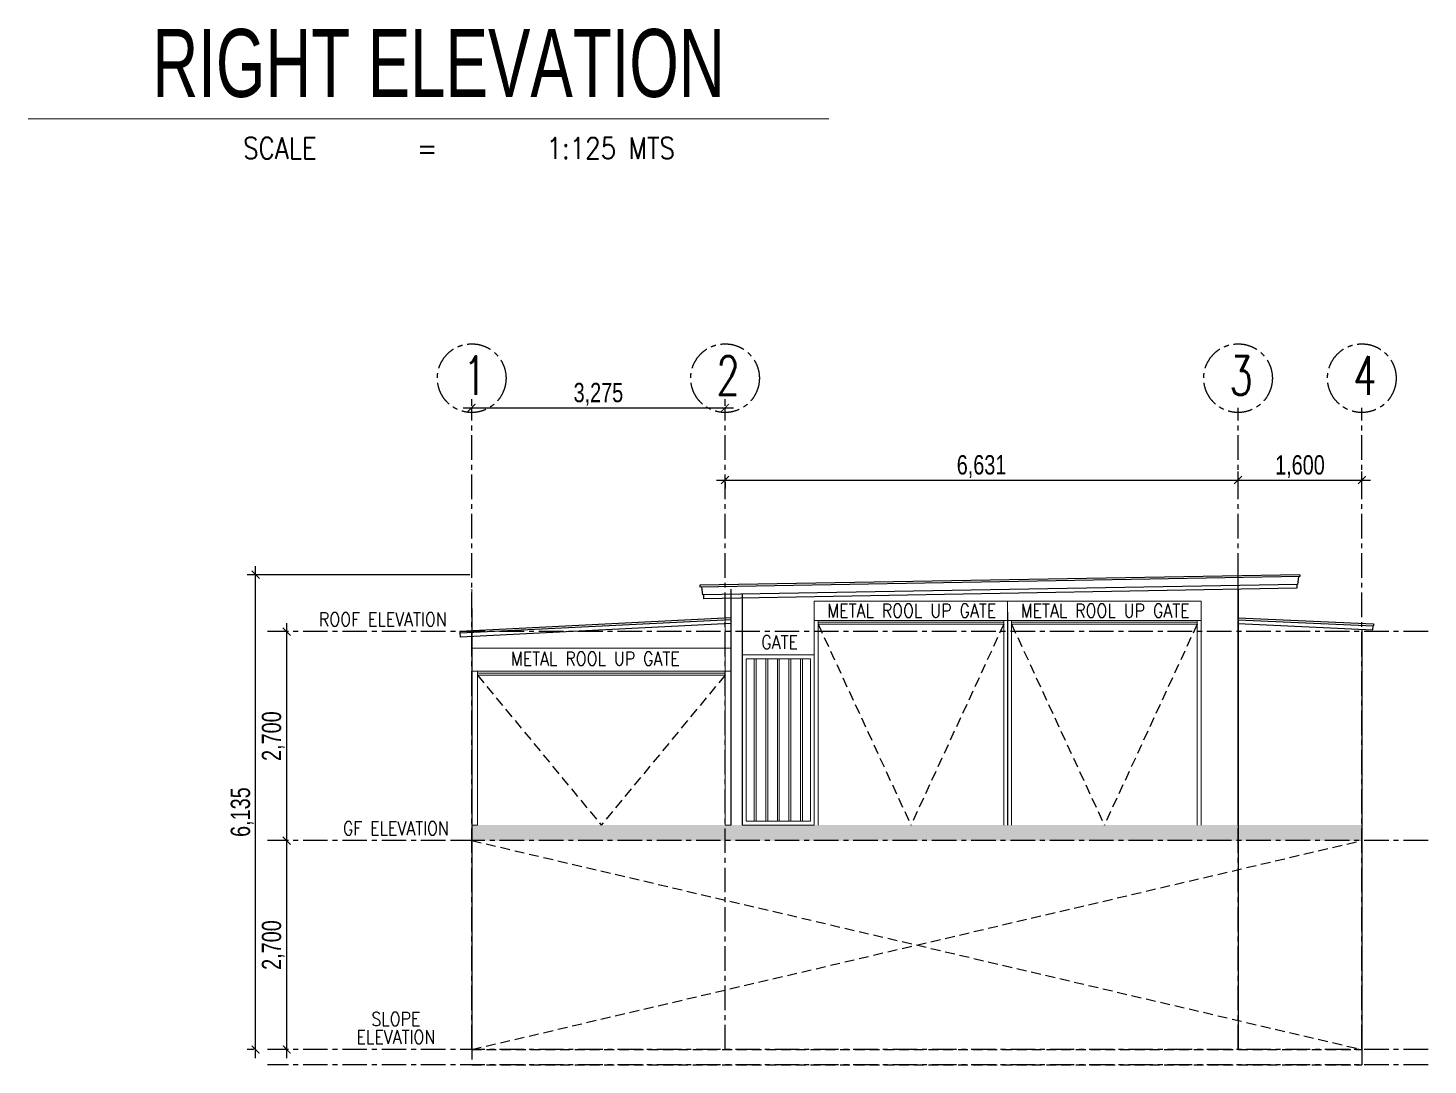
# Model space of a CAD drawing. Header units: millimetres. Extents: x -248340 to 456025, y 261499 to 1049645.
# Drawn here: x -81490 to -63393, y 463484 to 476885 of the extents above; entities that cross this region are included whole.
import ezdxf
from ezdxf.enums import TextEntityAlignment as Align

# ---------------------------------------------------------------- set-up
doc = ezdxf.new("R2010")
doc.units = ezdxf.units.MM
doc.header["$LTSCALE"] = 8
doc.header["$MEASUREMENT"] = 0
doc.header["$PDMODE"] = 3
doc.header["$PDSIZE"] = 0.3125
for name, pattern in [('CENTER', [50.8, 31.75, -6.35, 6.35, -6.35]), ('CONTINOUS', [0]), ('DASHED', [19.05, 12.7, -6.35])]:
    doc.linetypes.add(name, pattern=pattern)
doc.layers.get('0').update_dxf_attribs({"linetype": 'CONTINUOUS'})
doc.layers.get('DEFPOINTS').update_dxf_attribs({"color": 8, "linetype": 'CONTINUOUS'})
for name, color, linetype in [('ar_grid', 10, 'CENTER'), ('AR_ROOF', 7, 'CONTINUOUS'), ('ar_wall', 7, 'CONTINOUS'), ('MARK', 7, 'CONTINUOUS'), ('TEXT', 2, 'CONTINUOUS')]:
    doc.layers.add(name, color=color, linetype=linetype)
for name, color, linetype, lineweight in [('DIM', 2, 'CONTINUOUS', 25), ('DOORS', 3, 'CONTINUOUS', 9), ('S_wall', 251, 'CONTINUOUS', 0)]:
    doc.layers.add(name, color=color, linetype=linetype, lineweight=lineweight)
doc.styles.add('EN-SCL-DIM', font='swisscl.ttf')
doc.styles.add('ROMANS', font='ROMANS', dxfattribs={"width": 0.8, "bigfont": 'BIGFONT'})
doc.styles.get("Standard").update_dxf_attribs({"font": 'txt.shx', "width": 0.7, "bigfont": 'extfont.shx'})
doc.dimstyles.new('SC50', dxfattribs={"dimscale": 0.5, "dimtxt": 250, "dimasz": 200, "dimexe": 220, "dimexo": 50, "dimgap": 50, "dimtad": 1, "dimdec": 0, "dimrnd": 1, "dimzin": 0, "dimdsep": 46, "dimlunit": 6, "dimtxsty": 'EN-SCL-DIM', "dimblk": 'ARCHTICK', "dimcen": 100, "dimdle": 220, "dimclrd": 1, "dimclre": 1, "dimclrt": 3, "dimadec": 0, "dimazin": 0, "dimtfac": 1, "dimtdec": 0, "dimtofl": 0, "dimtmove": 0, "dimatfit": 3, "dimldrblk": 'OPEN90', "dimfxl": 1, "dimtolj": 1, "dimtzin": 0, "dimarcsym": 1})

# ---------------------------------------------------------------- blocks, each defined once
blk = doc.blocks.new('_ArchTick')
at = {"color": 0, "linetype": 'ByBlock', "const_width": 0.15}
blk.add_lwpolyline([(-0.5, -0.5), (0.5, 0.5)], dxfattribs=at)
blk = doc.blocks.new('*D1063')
at = {"layer": 'DEFPOINTS', "color": 0, "lineweight": 30, "ltscale": 1.25, "transparency": 16777216}
for p in [(-78146, 466384), (-78146, 466384), (-78146, 463684)]:
    blk.add_point(p, dxfattribs=at)
at = {"layer": 'DIM', "color": 1, "lineweight": -2, "ltscale": 1.25, "transparency": 16777216}
for p, q in [((-78171, 466384), (-78256, 466384)), ((-78146, 463574), (-78146, 466494)), ((-78171, 463684), (-78256, 463684))]:
    blk.add_line(p, q, dxfattribs=at)
at = {"layer": 'DIM', "color": 1, "lineweight": -2, "ltscale": 1.25, "transparency": 16777216, "xscale": 100, "yscale": 100, "zscale": 100}
for p, rotation in [((-78146, 466384), 90), ((-78146, 463684), 270)]:
    blk.add_blockref('_ArchTick', p, dxfattribs=dict(at, rotation=rotation))
at = {"layer": 'DIM', "color": 3, "ltscale": 1.25, "transparency": 16777216, "insert": (-78320, 465034), "char_height": 125, "attachment_point": 5, "rotation": 90, "style": 'EN-SCL-DIM'}
blk.add_mtext('\\A1;{\\H2x;2,700}', dxfattribs=at)
blk = doc.blocks.new('_Open90')
at = {"color": 0, "linetype": 'ByBlock', "lineweight": -2}
for p, q in [((0, 0), (-1, 0)), ((-0.5, 0.5), (0, 0)), ((0, 0), (-0.5, -0.5))]:
    blk.add_line(p, q, dxfattribs=at)
blk = doc.blocks.new('*D1064')
at = {"layer": 'DEFPOINTS', "color": 0, "lineweight": 30, "ltscale": 1.25, "transparency": 16777216}
for p in [(-78146, 469084), (-78146, 469084), (-78146, 466384)]:
    blk.add_point(p, dxfattribs=at)
at = {"layer": 'DIM', "color": 1, "lineweight": -2, "ltscale": 1.25, "transparency": 16777216}
for p, q in [((-78146, 466274), (-78146, 469194)), ((-78171, 469084), (-78256, 469084)), ((-78171, 466384), (-78256, 466384))]:
    blk.add_line(p, q, dxfattribs=at)
at = {"layer": 'DIM', "color": 1, "lineweight": -2, "ltscale": 1.25, "transparency": 16777216, "xscale": 100, "yscale": 100, "zscale": 100}
for p, rotation in [((-78146, 469084), 90), ((-78146, 466384), 270)]:
    blk.add_blockref('_ArchTick', p, dxfattribs=dict(at, rotation=rotation))
at = {"layer": 'DIM', "color": 3, "ltscale": 1.25, "transparency": 16777216, "insert": (-78320, 467734), "char_height": 125, "attachment_point": 5, "rotation": 90, "style": 'EN-SCL-DIM'}
blk.add_mtext('\\A1;{\\H2x;2,700}', dxfattribs=at)
blk = doc.blocks.new('*D1065')
at = {"layer": 'DEFPOINTS', "color": 0, "lineweight": 30, "ltscale": 1.25, "transparency": 16777216}
for p in [(-78548, 469820), (-75755, 469820), (-78548, 463684)]:
    blk.add_point(p, dxfattribs=at)
at = {"layer": 'DIM', "color": 1, "lineweight": -2, "ltscale": 1.25, "transparency": 16777216}
for p, q in [((-75780, 469820), (-78658, 469820)), ((-78548, 463574), (-78548, 469930)), ((-78573, 463684), (-78658, 463684))]:
    blk.add_line(p, q, dxfattribs=at)
at = {"layer": 'DIM', "color": 1, "lineweight": -2, "ltscale": 1.25, "transparency": 16777216, "xscale": 100, "yscale": 100, "zscale": 100}
for p, rotation in [((-78548, 469820), 90), ((-78548, 463684), 270)]:
    blk.add_blockref('_ArchTick', p, dxfattribs=dict(at, rotation=rotation))
at = {"layer": 'DIM', "color": 3, "ltscale": 1.25, "transparency": 16777216, "insert": (-78722, 466752), "char_height": 125, "attachment_point": 5, "rotation": 90, "style": 'EN-SCL-DIM'}
blk.add_mtext('\\A1;{\\H2x;6,135}', dxfattribs=at)
blk = doc.blocks.new('*D1066')
at = {"layer": 'DEFPOINTS', "color": 0, "lineweight": 30, "ltscale": 1.25, "transparency": 16777216}
for p in [(-75755, 471977), (-72480, 471977), (-72480, 471977)]:
    blk.add_point(p, dxfattribs=at)
at = {"layer": 'DIM', "color": 1, "lineweight": -2, "ltscale": 1.25, "transparency": 16777216}
for p, q in [((-75755, 472002), (-75755, 472087)), ((-72480, 472002), (-72480, 472087)), ((-75865, 471977), (-72370, 471977))]:
    blk.add_line(p, q, dxfattribs=at)
at = {"layer": 'DIM', "color": 1, "lineweight": -2, "ltscale": 1.25, "transparency": 16777216, "xscale": 100, "yscale": 100, "zscale": 100, "rotation": 180}
blk.add_blockref('_ArchTick', (-75755, 471977), dxfattribs=at)
at = {"layer": 'DIM', "color": 1, "lineweight": -2, "ltscale": 1.25, "transparency": 16777216, "xscale": 100, "yscale": 100, "zscale": 100}
blk.add_blockref('_ArchTick', (-72480, 471977), dxfattribs=at)
at = {"layer": 'DIM', "color": 3, "ltscale": 1.25, "transparency": 16777216, "insert": (-74117, 472151), "char_height": 125, "attachment_point": 5, "style": 'EN-SCL-DIM'}
blk.add_mtext('\\A1;{\\H2x;3,275}', dxfattribs=at)
blk = doc.blocks.new('*D1067')
at = {"layer": 'DEFPOINTS', "color": 0, "lineweight": 30, "ltscale": 1.25, "transparency": 16777216}
for p in [(-72480, 471043), (-65848, 471043), (-65848, 471043)]:
    blk.add_point(p, dxfattribs=at)
at = {"layer": 'DIM', "color": 1, "lineweight": -2, "ltscale": 1.25, "transparency": 16777216}
for p, q in [((-65848, 471068), (-65848, 471153)), ((-72590, 471043), (-65738, 471043)), ((-72480, 471018), (-72480, 470933))]:
    blk.add_line(p, q, dxfattribs=at)
at = {"layer": 'DIM', "color": 1, "lineweight": -2, "ltscale": 1.25, "transparency": 16777216, "xscale": 100, "yscale": 100, "zscale": 100, "rotation": 180}
blk.add_blockref('_ArchTick', (-72480, 471043), dxfattribs=at)
at = {"layer": 'DIM', "color": 1, "lineweight": -2, "ltscale": 1.25, "transparency": 16777216, "xscale": 100, "yscale": 100, "zscale": 100}
blk.add_blockref('_ArchTick', (-65848, 471043), dxfattribs=at)
at = {"layer": 'DIM', "color": 3, "ltscale": 1.25, "transparency": 16777216, "insert": (-69164, 471217), "char_height": 125, "attachment_point": 5, "style": 'EN-SCL-DIM'}
blk.add_mtext('\\A1;{\\H2x;6,631}', dxfattribs=at)
blk = doc.blocks.new('*D1068')
at = {"layer": 'DEFPOINTS', "color": 0, "lineweight": 30, "ltscale": 1.25, "transparency": 16777216}
for p in [(-65848, 471043), (-64248, 471043), (-64248, 471043)]:
    blk.add_point(p, dxfattribs=at)
at = {"layer": 'DIM', "color": 1, "lineweight": -2, "ltscale": 1.25, "transparency": 16777216}
for p, q in [((-65848, 471068), (-65848, 471153)), ((-64248, 471068), (-64248, 471153)), ((-65958, 471043), (-64138, 471043))]:
    blk.add_line(p, q, dxfattribs=at)
at = {"layer": 'DIM', "color": 1, "lineweight": -2, "ltscale": 1.25, "transparency": 16777216, "xscale": 100, "yscale": 100, "zscale": 100, "rotation": 180}
blk.add_blockref('_ArchTick', (-65848, 471043), dxfattribs=at)
at = {"layer": 'DIM', "color": 1, "lineweight": -2, "ltscale": 1.25, "transparency": 16777216, "xscale": 100, "yscale": 100, "zscale": 100}
blk.add_blockref('_ArchTick', (-64248, 471043), dxfattribs=at)
at = {"layer": 'DIM', "color": 3, "ltscale": 1.25, "transparency": 16777216, "insert": (-65048, 471216), "char_height": 125, "attachment_point": 5, "style": 'EN-SCL-DIM'}
blk.add_mtext('\\A1;{\\H2x;1,600}', dxfattribs=at)

msp = doc.modelspace()

# ---------------------------------------------------------------- hatches: boundary and pattern name
at = {"layer": 'ar_wall', "ltscale": 1.25, "true_color": 0x939598}
h = msp.add_hatch(color=252, dxfattribs=at)
h.dxf.hatch_style = 1
h.paths.add_polyline_path([(-64248.368, 466584.37), (-75754.768, 466584.37), (-75754.768, 466384.37), (-64248.368, 466384.37)])

# ---------------------------------------------------------------- linework, layer by layer
at = {"layer": 'ar_grid', "ltscale": 1.25}
for p, q in [((-75754.768, 463684.37), (-75754.768, 471977.173)), ((-72479.768, 463684.37), (-72479.768, 471977.173)), ((-65848.368, 463684.37), (-65848.368, 471977.173)), ((-64248.368, 463684.37), (-64248.368, 471977.173)), ((-63392.777, 469084.37), (-78393.321, 469084.37)), ((-63392.777, 466384.37), (-78393.321, 466384.37)), ((-63392.777, 463684.37), (-78393.321, 463684.37)), ((-63392.777, 463484.37), (-78393.321, 463484.37))]:
    msp.add_line(p, q, dxfattribs=at)
for centre in [(-75754.768, 472359.504), (-72479.768, 472359.504), (-65848.368, 472359.504), (-64248.368, 472359.504)]:
    msp.add_circle(centre, 443.596, dxfattribs=at)
at = {"layer": 'AR_ROOF', "linetype": 'DASHED', "ltscale": 1.25}
for p, q in [((-71276.568, 469179.723), (-70076.568, 466584.37)), ((-68876.568, 469179.723), (-70076.568, 466584.37)), ((-68776.568, 469179.723), (-67576.568, 466584.37)), ((-66376.568, 469179.723), (-67576.568, 466584.37)), ((-75679.768, 468521.579), (-74079.768, 466584.37)), ((-72479.768, 468521.579), (-74079.768, 466584.37)), ((-75754.768, 466384.37), (-64248.368, 463684.37)), ((-75754.768, 463684.37), (-64248.368, 466384.37)), ((-75754.768, 463684.37), (-64248.368, 463684.37)), ((-75754.768, 463684.37), (-75754.768, 463484.37)), ((-75754.768, 463484.37), (-64248.368, 463484.37))]:
    msp.add_line(p, q, dxfattribs=at)
at = {"layer": 'ar_wall', "ltscale": 1.25}
for p, q in [((-65848.368, 466584.37), (-65848.368, 470084.37)), ((-65048.368, 469819.759), (-72804.768, 469684.37)), ((-65048.805, 469819.759), (-65048.368, 469794.763)), ((-72804.768, 469684.37), (-72804.332, 469659.374)), ((-65048.368, 469794.755), (-72804.332, 469659.374)), ((-72784.497, 469659.72), (-72769.747, 469559.962)), ((-65079.463, 469694.205), (-72769.747, 469559.962)), ((-65088.725, 469644.035), (-72758.74, 469510.147)), ((-65089.597, 469694.028), (-65088.725, 469644.035)), ((-65068.203, 469794.416), (-65079.463, 469694.205)), ((-72759.612, 469560.139), (-72758.74, 469510.147)), ((-72404.768, 469634.37), (-72404.768, 466584.37)), ((-72404.768, 469516.326), (-72404.768, 468059.37)), ((-72254.768, 466584.37), (-72254.768, 469568.952)), ((-65848.368, 469630.775), (-65848.368, 463684.37)), ((-75754.768, 469384.37), (-75754.768, 463684.37)), ((-68826.568, 469334.37), (-68826.568, 466584.37)), ((-72404.768, 469263.259), (-75909.292, 469088.252)), ((-72403.643, 469238.284), (-75903.314, 469063.395)), ((-72403.643, 469188.234), (-75901.063, 469013.445)), ((-65848.368, 469238.284), (-64098.368, 469159.421)), ((-65848.368, 469188.234), (-64105.466, 469109.69)), ((-65847.243, 469263.259), (-64097.243, 469184.396)), ((-64248.368, 469116.13), (-64248.368, 463484.37)), ((-64105.471, 469109.589), (-64103.22, 469159.538)), ((-64097.243, 469184.396), (-64098.368, 469159.421)), ((-75909.292, 469088.252), (-75908.166, 469063.277)), ((-75901.063, 469013.445), (-75903.314, 469063.395)), ((-75754.768, 466584.37), (-75754.768, 466384.37)), ((-75754.768, 466384.37), (-75990.42, 466384.37))]:
    msp.add_line(p, q, dxfattribs=at)
at = {"layer": 'DOORS', "ltscale": 1.25}
for p, q in [((-75754.768, 468784.37), (-75754.768, 469634.37)), ((-68826.568, 469479.723), (-71326.568, 469479.723)), ((-71326.568, 469479.723), (-71326.568, 469229.723)), ((-66326.568, 469479.723), (-68826.568, 469479.723)), ((-68826.568, 469229.723), (-68826.568, 469479.723)), ((-66326.568, 469229.723), (-66326.568, 469479.723)), ((-72479.768, 466584.37), (-72479.768, 469334.37)), ((-71326.568, 469334.37), (-71326.568, 466584.37)), ((-68826.568, 469334.37), (-68826.568, 466584.37)), ((-66326.568, 469334.37), (-66326.568, 466584.37)), ((-71326.568, 469229.723), (-68826.568, 469229.723)), ((-71276.568, 469229.723), (-71276.568, 466584.37)), ((-71276.568, 469204.723), (-68876.568, 469204.723)), ((-71276.568, 469179.723), (-68876.568, 469179.723)), ((-68876.568, 469229.723), (-68876.568, 466584.37)), ((-68826.568, 469229.723), (-66326.568, 469229.723)), ((-68776.568, 469229.723), (-68776.568, 466584.37)), ((-68776.568, 469204.723), (-66376.568, 469204.723)), ((-68776.568, 469179.723), (-66376.568, 469179.723)), ((-66376.568, 469229.723), (-66376.568, 466584.37)), ((-75754.768, 468871.579), (-72404.768, 468871.579)), ((-75754.768, 468784.37), (-75754.768, 466584.37)), ((-72404.768, 468871.579), (-72404.768, 466584.37)), ((-72103.168, 468734.37), (-72103.168, 466634.37)), ((-72078.168, 468734.37), (-72078.168, 466634.37)), ((-71953.168, 468734.37), (-71953.168, 466634.37)), ((-71928.168, 468734.37), (-71928.168, 466634.37)), ((-71803.168, 468734.37), (-71803.168, 466634.37)), ((-71778.168, 468734.37), (-71778.168, 466634.37)), ((-71653.168, 468734.37), (-71653.168, 466634.37)), ((-71628.168, 468734.37), (-71628.168, 466634.37)), ((-71503.168, 468734.37), (-71503.168, 466634.37)), ((-71478.168, 468734.37), (-71478.168, 466634.37)), ((-71326.568, 468784.37), (-71326.568, 466584.37)), ((-72404.768, 468571.579), (-75754.768, 468571.579)), ((-75679.768, 468571.579), (-75679.768, 466584.37)), ((-72479.768, 468546.579), (-75679.768, 468546.579)), ((-72479.768, 468521.579), (-75679.768, 468521.579)), ((-75754.768, 466584.37), (-75679.768, 466584.37)), ((-72404.768, 466584.37), (-72479.768, 466584.37))]:
    msp.add_line(p, q, dxfattribs=at)
for points in [[(-72254.768, 468784.37), (-71326.568, 468784.37), (-71326.568, 466584.37), (-72254.768, 466584.37)], [(-72204.768, 468734.37), (-71376.568, 468734.37), (-71376.568, 466634.37), (-72204.768, 466634.37)]]:
    msp.add_lwpolyline(points, close=True, dxfattribs=at)
at = {"layer": 'S_wall', "ltscale": 1.25}
msp.add_line((-81490.47, 475711.939), (-71136.871, 475711.939), dxfattribs=at)

# ---------------------------------------------------------------- texts
at = {"layer": 'ar_grid', "ltscale": 1.25, "char_height": 500, "attachment_point": 1}
for s, insert in [('1', (-75865.467, 472643.84)), ('2', (-72590.467, 472643.84)), ('3', (-65959.067, 472643.84)), ('4', (-64359.067, 472643.84))]:
    msp.add_mtext_dynamic_manual_height_columns(s, width=0.40068, gutter_width=1, heights=[0], dxfattribs=dict(at, insert=insert))
at = {"layer": 'MARK', "style": 'ROMANS', "width": 0.85}
msp.add_text('SCALE       =        1:125 MTS', height=274.43234, dxfattribs=at).set_placement((-78710.138, 475195.212))
at = {"layer": 'TEXT', "linetype": 'Continuous', "style": 'ROMANS', "width": 0.85}
for s, height, p in [('ROOF ELEVATION', 175.72729, (-76903.774, 469243.213)), ('METAL ROOL UP GATE', 175.72729, (-70066.387, 469355.196)), ('METAL ROOL UP GATE', 175.72729, (-67566.387, 469355.196)), ('GATE', 175.7273, (-71773.903, 468948.249)), ('METAL ROOL UP GATE', 175.72729, (-74156.779, 468734.076)), ('GF ELEVATION', 175.72729, (-76734.675, 466543.213)), ('SLOPE', 175.7273, (-76734.675, 464080.028)), ('ELEVATION', 175.7273, (-76734.675, 463846.01))]:
    msp.add_text(s, height=height, dxfattribs=at).set_placement(p, align=Align.MIDDLE)
at = {"layer": 'TEXT', "insert": (-79883.477, 476871.651), "char_height": 878.18348, "width": 11830.07864, "attachment_point": 1}
msp.add_mtext('{\\fFranklin Gothic Heavy|b0|i0|c0|p34;RIGHT ELEVATION}', dxfattribs=at)

# ---------------------------------------------------------------- dimensions: what is measured, and where the dimension line sits
at = {"layer": 'DIM', "color": 0, "ltscale": 1.25}
for base, p1, p2, picture, middle in [((-72479.768, 471977.173), (-75754.768, 471977.173), (-72479.768, 471977.173), '*D1066', (-74117.268, 472151.01)), ((-65848.368, 471042.787), (-72479.768, 471042.787), (-65848.368, 471042.787), '*D1067', (-69164.068, 471216.623)), ((-64248.368, 471042.787), (-65848.368, 471042.787), (-64248.368, 471042.787), '*D1068', (-65048.368, 471216.46))]:
    dim = msp.add_linear_dim(base=base, p1=p1, p2=p2, text='{\\H2x;<>}', dimstyle='SC50', dxfattribs=at)
    dim.commit()
    dim.dimension.update_dxf_attribs({"geometry": picture, "text_midpoint": middle})
for base, p1, p2, picture, middle in [((-78548.118, 469819.759), (-78548.118, 463684.37), (-75754.768, 469819.759), '*D1065', (-78721.955, 466752.064)), ((-78146.167, 469084.37), (-78146.167, 466384.37), (-78146.167, 469084.37), '*D1064', (-78319.84, 467734.37)), ((-78146.167, 466384.37), (-78146.167, 463684.37), (-78146.167, 466384.37), '*D1063', (-78319.84, 465034.37))]:
    dim = msp.add_linear_dim(base=base, p1=p1, p2=p2, angle=90, text='{\\H2x;<>}', dimstyle='SC50', dxfattribs=at)
    dim.commit()
    dim.dimension.update_dxf_attribs({"geometry": picture, "text_midpoint": middle})

doc.saveas('drawing.dxf')
